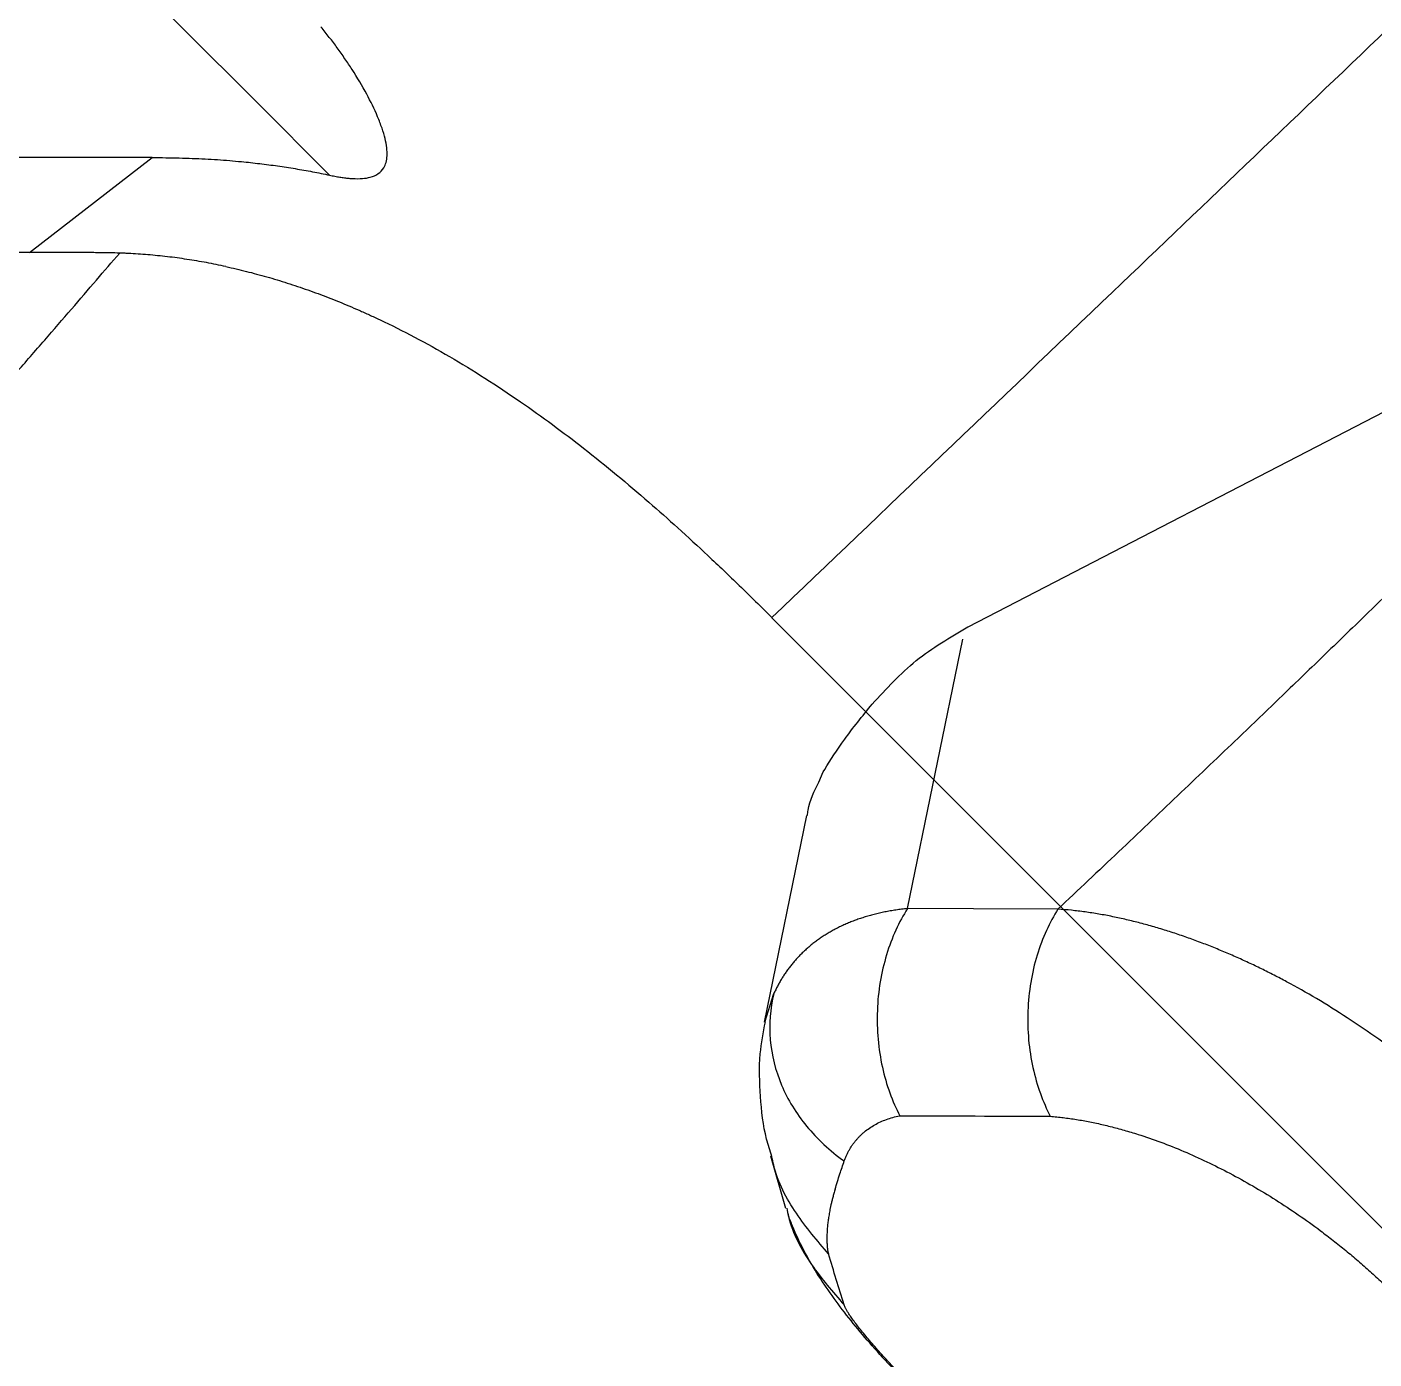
# Model space of a CAD drawing. Header units: inches. Extents: x 0 to 84, y -22 to 124.
# Drawn here: x 64.928 to 68.178, y 75.853 to 79.065 of the extents above; entities that cross this region are included whole.
import ezdxf

# ---------------------------------------------------------------- set-up
doc = ezdxf.new("R2010")
doc.units = ezdxf.units.IN
doc.header["$MEASUREMENT"] = 0
doc.layers.add('1', color=4, linetype='Continuous')

# ---------------------------------------------------------------- blocks, each defined once
blk = doc.blocks.new('2020 HS PILLOW')
at = {"layer": '1', "color": 2}
for p, q in [((-6.3305, -0.1013), (-6.4452, -0.1647)), ((-6.6848, -0.3827), (-6.9647, -0.8072)), ((-6.6841, -0.3831), (-6.7176, -0.4473)), ((-6.6345, -0.8199), (-6.9998, -1.374)), ((-7.0118, -1.4041), (-6.3581, -3.4563))]:
    blk.add_line(p, q, dxfattribs=at)
at = {"layer": '1', "color": 2, "flags": 128}
for points in [[(-6.3769, -1.0757), (-6.5212, -0.9324), (-6.6345, -0.8199)], [(-7.0014, -0.8843), (-7.0115, -0.9091), (-7.0128, -0.9158)]]:
    blk.add_lwpolyline(points, dxfattribs=at)
at = {"layer": '1', "color": 2}
for points, knots in [([(-5.8027, -0.0093), (-5.8297, -0.0097), (-5.8824, -0.0105), (-5.9826, -0.0157), (-6.0994, -0.0281), (-6.2065, -0.0517), (-6.2748, -0.0761), (-6.3056, -0.0893), (-6.3155, -0.0942), (-6.3167, -0.0947)], [0, 0, 0, 0, 0.134155, 0.260922, 0.509099, 0.767284, 0.920658, 0.990549, 1, 1, 1, 1]), ([(-5.8034, -0.0127), (-5.8066, -0.0127), (-5.8131, -0.0127), (-5.8227, -0.0128), (-5.8323, -0.0129), (-5.8418, -0.0131), (-5.8512, -0.0133), (-5.8605, -0.0135), (-5.8698, -0.0138), (-5.879, -0.0141), (-5.8881, -0.0144), (-5.9086, -0.0152), (-5.9394, -0.0168), (-5.9768, -0.0197), (-6.0091, -0.0232), (-6.0301, -0.0264), (-6.0433, -0.0289), (-6.051, -0.0307), (-6.0576, -0.0325), (-6.063, -0.0343), (-6.0657, -0.0356), (-6.067, -0.0362)], [0, 0, 0, 0, 0.02507, 0.049985, 0.074783, 0.099504, 0.124186, 0.148867, 0.173587, 0.198385, 0.223298, 0.248366, 0.368821, 0.491766, 0.615218, 0.740909, 0.792607, 0.844158, 0.895769, 0.947648, 1, 1, 1, 1]), ([(-6.3294, -0.103), (-6.3239, -0.0993), (-6.2827, -0.0719), (-6.193, -0.045), (-6.1086, -0.0391), (-6.067, -0.0362)], [0, 0, 0, 0, 0.072984, 0.542572, 1, 1, 1, 1]), ([(-6.1802, -0.0964), (-6.2218, -0.0997), (-6.306, -0.1063), (-6.3958, -0.1341), (-6.4372, -0.162), (-6.4432, -0.166)], [0, 0, 0, 0, 0.454798, 0.921395, 1, 1, 1, 1]), ([(-6.2796, -0.2181), (-6.2778, -0.2149), (-6.2744, -0.2087), (-6.2695, -0.1999), (-6.2647, -0.192), (-6.2602, -0.1847), (-6.2559, -0.178), (-6.2519, -0.172), (-6.2468, -0.1647), (-6.2408, -0.1564), (-6.2337, -0.147), (-6.2271, -0.139), (-6.22, -0.1309), (-6.2129, -0.1233), (-6.2053, -0.1157), (-6.1982, -0.1092), (-6.1916, -0.1038), (-6.1856, -0.0994), (-6.182, -0.0974), (-6.1802, -0.0964)], [0, 0, 0, 0, 0.048239, 0.094105, 0.137612, 0.178773, 0.217603, 0.254119, 0.288334, 0.355559, 0.417313, 0.487162, 0.539223, 0.617936, 0.695814, 0.772891, 0.849237, 0.924916, 1, 1, 1, 1]), ([(-6.4432, -0.166), (-6.4562, -0.1726), (-6.4996, -0.1944), (-6.5652, -0.248), (-6.6353, -0.3127), (-6.6694, -0.3631), (-6.6841, -0.3847)], [0, 0, 0, 0, 0.1360178, 0.4531227, 0.7648096, 1, 1, 1, 1]), ([(-6.2796, -0.2181), (-6.2856, -0.2294), (-6.2969, -0.2506), (-6.3072, -0.2718), (-6.312, -0.2817)], [0, 0, 0, 0, 0.535521, 1, 1, 1, 1]), ([(-6.7176, -0.4473), (-6.6981, -0.4152), (-6.6735, -0.3865), (-6.6164, -0.3383), (-6.5838, -0.3187), (-6.5132, -0.2898), (-6.4752, -0.2806), (-6.3957, -0.2731), (-6.3542, -0.2747), (-6.312, -0.2817)], [0, 0, 0, 0, 0.25, 0.25, 0.5, 0.5, 0.75, 0.75, 1, 1, 1, 1]), ([(-6.312, -0.2817), (-6.3131, -0.2841), (-6.3154, -0.2891), (-6.3183, -0.2965), (-6.3208, -0.304), (-6.323, -0.3115), (-6.3247, -0.3191), (-6.3261, -0.3268), (-6.3271, -0.3345), (-6.3277, -0.3422), (-6.3279, -0.35), (-6.3278, -0.3579), (-6.327, -0.3681), (-6.3253, -0.3807), (-6.3219, -0.3954), (-6.3171, -0.4101), (-6.311, -0.4247), (-6.3036, -0.4392), (-6.2976, -0.4488), (-6.2946, -0.4535)], [0, 0, 0, 0, 0.043075, 0.086204, 0.129425, 0.172775, 0.216288, 0.260003, 0.303954, 0.348175, 0.392703, 0.437569, 0.482807, 0.568238, 0.653695, 0.73939, 0.825535, 0.912337, 1, 1, 1, 1]), ([(-6.6345, -0.8199), (-6.6375, -0.8162), (-6.6434, -0.8089), (-6.6518, -0.7979), (-6.6599, -0.7868), (-6.6675, -0.7757), (-6.6747, -0.7646), (-6.6815, -0.7534), (-6.6879, -0.7423), (-6.6939, -0.7311), (-6.6996, -0.72), (-6.7048, -0.7089), (-6.7096, -0.6978), (-6.7141, -0.6867), (-6.7182, -0.6756), (-6.7218, -0.6646), (-6.7252, -0.6536), (-6.7281, -0.6426), (-6.7307, -0.6317), (-6.7329, -0.6208), (-6.7347, -0.61), (-6.7362, -0.5992), (-6.7373, -0.5886), (-6.738, -0.5779), (-6.7384, -0.5674), (-6.7385, -0.5569), (-6.7382, -0.5465), (-6.7376, -0.5362), (-6.7367, -0.5259), (-6.7354, -0.5158), (-6.7338, -0.5057), (-6.7319, -0.4957), (-6.7296, -0.4858), (-6.7271, -0.476), (-6.7242, -0.4663), (-6.7211, -0.4568), (-6.7188, -0.4504), (-6.7176, -0.4473)], [0, 0, 0, 0, 0.031376, 0.062576, 0.093602, 0.124453, 0.155132, 0.185639, 0.215975, 0.24614, 0.276136, 0.305964, 0.335624, 0.365117, 0.394446, 0.423609, 0.452609, 0.481447, 0.510123, 0.538639, 0.566995, 0.595193, 0.623235, 0.65112, 0.678851, 0.706428, 0.733853, 0.761126, 0.78825, 0.815225, 0.842053, 0.868735, 0.895272, 0.921665, 0.947917, 0.974028, 1, 1, 1, 1]), ([(-6.6345, -0.8199), (-6.6264, -0.7833), (-6.6122, -0.7442), (-6.5812, -0.6863), (-6.5693, -0.6671), (-6.5428, -0.6299), (-6.5281, -0.6119), (-6.4964, -0.5778), (-6.4795, -0.5617), (-6.4441, -0.5322), (-6.4258, -0.5188), (-6.3697, -0.4829), (-6.3312, -0.4652), (-6.2946, -0.4535)], [0, 0, 0, 0, 0.25, 0.25, 0.375, 0.375, 0.5, 0.5, 0.625, 0.625, 0.75, 0.75, 1, 1, 1, 1]), ([(-6.3769, -1.0757), (-6.3688, -1.0391), (-6.3545, -1.0001), (-6.3236, -0.9422), (-6.3117, -0.923), (-6.2851, -0.8858), (-6.2704, -0.8678), (-6.2387, -0.8337), (-6.2218, -0.8177), (-6.1864, -0.7882), (-6.168, -0.7747), (-6.1119, -0.7389), (-6.0734, -0.7212), (-6.0368, -0.7096)], [0, 0, 0, 0, 0.25, 0.25, 0.375, 0.375, 0.5, 0.5, 0.625, 0.625, 0.75, 0.75, 1, 1, 1, 1]), ([(-6.0368, -0.7096), (-6.0328, -0.7129), (-6.0248, -0.7196), (-6.0123, -0.7295), (-5.9996, -0.7392), (-5.9866, -0.7488), (-5.9733, -0.7582), (-5.9597, -0.7675), (-5.9458, -0.7766), (-5.9315, -0.7856), (-5.917, -0.7945), (-5.9022, -0.8032), (-5.8871, -0.8118), (-5.8717, -0.8202), (-5.8277, -0.8433), (-5.7511, -0.8785), (-5.6348, -0.9199), (-5.5113, -0.9529), (-5.412, -0.9712), (-5.3425, -0.9804), (-5.304, -0.9847), (-5.2654, -0.9881), (-5.2268, -0.9906), (-5.1881, -0.9923), (-5.1493, -0.9932), (-5.1234, -0.993), (-5.1105, -0.9929)], [0, 0, 0, 0, 0.019849, 0.039658, 0.059434, 0.079184, 0.098913, 0.118627, 0.138334, 0.158039, 0.177748, 0.197468, 0.217205, 0.236965, 0.256754, 0.383221, 0.508368, 0.63284, 0.755204, 0.790767, 0.826041, 0.861081, 0.895941, 0.930676, 0.965344, 1, 1, 1, 1]), ([(-6.9637, -0.8079), (-6.9664, -0.8113), (-6.9855, -0.8353), (-6.994, -0.8617), (-7.0014, -0.8843)], [0, 0, 0, 0, 0.141502, 1, 1, 1, 1]), ([(-7.0128, -0.9158), (-7.0191, -0.9426), (-7.0316, -0.9958), (-7.0396, -1.0713), (-7.0435, -1.1087)], [0, 0, 0, 0, 0.504529, 1, 1, 1, 1]), ([(-5.1101, -1.442), (-5.118, -1.4421), (-5.1338, -1.4422), (-5.1576, -1.4422), (-5.1816, -1.4419), (-5.2059, -1.4413), (-5.2304, -1.4405), (-5.2552, -1.4395), (-5.2801, -1.4383), (-5.3053, -1.4367), (-5.3306, -1.435), (-5.3561, -1.433), (-5.3819, -1.4308), (-5.4077, -1.4283), (-5.4337, -1.4255), (-5.4598, -1.4225), (-5.4861, -1.4193), (-5.5358, -1.4127), (-5.6072, -1.4018), (-5.6976, -1.3846), (-5.7829, -1.365), (-5.848, -1.3469), (-5.8957, -1.332), (-5.9282, -1.3211), (-5.9607, -1.3096), (-5.9932, -1.2974), (-6.0255, -1.2845), (-6.0576, -1.2709), (-6.0895, -1.2566), (-6.121, -1.2416), (-6.1522, -1.2259), (-6.1828, -1.2095), (-6.2129, -1.1925), (-6.2423, -1.1747), (-6.271, -1.1563), (-6.299, -1.1372), (-6.326, -1.1173), (-6.3522, -1.0969), (-6.3687, -1.0828), (-6.3769, -1.0757)], [0, 0, 0, 0, 0.015046, 0.030262, 0.045649, 0.061207, 0.076938, 0.092841, 0.108917, 0.125166, 0.141587, 0.158181, 0.174947, 0.191885, 0.208994, 0.226272, 0.243719, 0.261334, 0.325871, 0.38892, 0.450368, 0.510128, 0.535099, 0.560601, 0.586626, 0.613167, 0.640216, 0.667762, 0.695796, 0.724306, 0.75328, 0.782703, 0.812563, 0.842844, 0.873531, 0.904607, 0.936056, 0.967859, 1, 1, 1, 1]), ([(-6.3461, -3.4261), (-6.346, -3.3869), (-6.3457, -3.3087), (-6.3455, -3.1913), (-6.3455, -3.0739), (-6.3457, -2.9566), (-6.3462, -2.8392), (-6.3468, -2.7218), (-6.3476, -2.6045), (-6.3487, -2.4871), (-6.3499, -2.3698), (-6.3515, -2.2421), (-6.3534, -2.105), (-6.3558, -1.9584), (-6.3585, -1.8119), (-6.3619, -1.6502), (-6.3661, -1.4717), (-6.3712, -1.2755), (-6.375, -1.1429), (-6.3769, -1.0757)], [0, 0, 0, 0, 0.050086, 0.100152, 0.150197, 0.200224, 0.250231, 0.30022, 0.350192, 0.400146, 0.450084, 0.500006, 0.563112, 0.625003, 0.68697, 0.750001, 0.831127, 0.914459, 1, 1, 1, 1]), ([(-7.0435, -1.1085), (-7.0456, -1.1585), (-7.0499, -1.258), (-7.0245, -1.3554), (-7.0119, -1.4038)], [0, 0, 0, 0, 0.502463, 1, 1, 1, 1])]:
    blk.add_open_spline(points, degree=3, knots=knots, dxfattribs=at)
for points in [[(-6.067, -0.0362), (-6.1047, -0.0559), (-6.1425, -0.0759), (-6.1802, -0.0964)], [(-6.2946, -0.4535), (-6.2086, -0.5388), (-6.1227, -0.6242), (-6.0368, -0.7096)]]:
    blk.add_open_spline(points, degree=3, dxfattribs=at)
blk = doc.blocks.new('2020 RELAY')
at = {"layer": '1', "color": 3, "linetype": 'Continuous', "lineweight": 25}
for p, q in [((65.2303, 78.2505), (55.1061, 78.2505)), ((64.9345, 78.0212), (65.2303, 78.2505)), ((64.9345, 78.0213), (55.6724, 78.0213)), ((69.1047, 74.7615), (66.7253, 77.1408))]:
    blk.add_line(p, q, dxfattribs=at)
for points, knots in [([(66.7254, 77.1409), (66.9993, 77.4026), (67.7297, 78.1004), (68.6995, 79.0276), (69.6353, 79.922), (70.3544, 80.6094), (70.8339, 81.0676), (71.0737, 81.2967)], [0, 0, 0, 0, 0.188931, 0.503809, 0.669205, 0.834607, 1, 1, 1, 1]), ([(63.3975, 80.4689), (63.4212, 80.4455), (63.4446, 80.4218), (63.4916, 80.3746), (63.5152, 80.3511), (63.5859, 80.2805), (63.633, 80.2334), (63.7743, 80.0921), (63.8685, 79.9979), (64.1511, 79.7153), (64.3395, 79.5269), (64.9047, 78.9616), (65.2815, 78.5848), (65.6583, 78.208)], [0, 0, 0, 0, 0.03125, 0.03125, 0.0625, 0.0625, 0.125, 0.125, 0.25, 0.25, 0.5, 0.5, 1, 1, 1, 1]), ([(65.6583, 78.208), (65.6626, 78.2071), (65.6707, 78.2055), (65.6827, 78.2034), (65.6939, 78.2017), (65.7044, 78.2005), (65.719, 78.1995), (65.7365, 78.1994), (65.7576, 78.2025), (65.7761, 78.2106), (65.7889, 78.2238), (65.7954, 78.2391), (65.7976, 78.2557), (65.7966, 78.2751), (65.7923, 78.2973), (65.7847, 78.3224), (65.7707, 78.3586), (65.7472, 78.4064), (65.7197, 78.4524), (65.6953, 78.4891), (65.6769, 78.515), (65.6577, 78.5406), (65.6443, 78.5572), (65.6375, 78.5655)], [0, 0, 0, 0, 0.022678, 0.043977, 0.063922, 0.082541, 0.099867, 0.141195, 0.175231, 0.213562, 0.25033, 0.278625, 0.310955, 0.34865, 0.392555, 0.443208, 0.500961, 0.617484, 0.750713, 0.812172, 0.874173, 0.936765, 1, 1, 1, 1]), ([(65.2302, 78.2505), (65.2412, 78.2504), (65.263, 78.2503), (65.2952, 78.2497), (65.3268, 78.2487), (65.3576, 78.2473), (65.3877, 78.2455), (65.417, 78.2434), (65.451, 78.2403), (65.4895, 78.2361), (65.5327, 78.2305), (65.5752, 78.2239), (65.617, 78.2166), (65.6446, 78.2109), (65.6583, 78.208)], [0, 0, 0, 0, 0.076479, 0.151307, 0.224492, 0.296043, 0.365975, 0.434301, 0.501035, 0.603193, 0.704121, 0.803866, 0.902475, 1, 1, 1, 1]), ([(64.9018, 77.7309), (64.9249, 77.7574), (64.9695, 77.8087), (65.0342, 77.8835), (65.0945, 77.9534), (65.1332, 77.9986), (65.1518, 78.0203)], [0, 0, 0, 0, 0.276778, 0.535665, 0.776717, 1, 1, 1, 1]), ([(65.0981, 78.0211), (65.0924, 78.0211), (65.0806, 78.0212), (65.0542, 78.0213), (65.0053, 78.0213), (64.9625, 78.0213), (64.9343, 78.0212)], [0, 0, 0, 0, 0.10415, 0.216783, 0.483513, 1, 1, 1, 1]), ([(65.1518, 78.0201), (65.1438, 78.0203), (65.1259, 78.0208), (65.108, 78.021), (65.0981, 78.0211)], [0, 0, 0, 0, 0.449867, 1, 1, 1, 1]), ([(65.4082, 77.9876), (65.4004, 77.9893), (65.3847, 77.9926), (65.3613, 77.9971), (65.3377, 78.0013), (65.3142, 78.005), (65.2906, 78.0084), (65.267, 78.0114), (65.2434, 78.0139), (65.2198, 78.0161), (65.1961, 78.0179), (65.1772, 78.019), (65.1624, 78.0197), (65.1555, 78.0199), (65.1518, 78.0201)], [0, 0, 0, 0, 0.0926414, 0.1850925, 0.2773727, 0.3695017, 0.4615002, 0.55339, 0.6451938, 0.7369349, 0.8286354, 0.9203158, 0.9569318, 1, 1, 1, 1]), ([(65.4082, 77.9876), (65.4164, 77.9858), (65.4329, 77.9821), (65.4575, 77.9761), (65.4822, 77.9697), (65.5069, 77.9629), (65.5315, 77.9556), (65.5562, 77.9479), (65.581, 77.9398), (65.6057, 77.9313), (65.6304, 77.9223), (65.6552, 77.9129), (65.6799, 77.9031), (65.7047, 77.8929), (65.7295, 77.8822), (65.7543, 77.8711), (65.7992, 77.8503), (65.8643, 77.8177), (65.9491, 77.7706), (66.0343, 77.7185), (66.1431, 77.6462), (66.2762, 77.5476), (66.4012, 77.444), (66.5, 77.3564), (66.5727, 77.2893), (66.6484, 77.2172), (66.6993, 77.1668), (66.7254, 77.1409)], [0, 0, 0, 0, 0.015907, 0.031885, 0.047937, 0.064068, 0.080281, 0.09658, 0.112967, 0.129447, 0.146023, 0.162698, 0.179474, 0.196356, 0.213346, 0.230448, 0.247665, 0.306971, 0.368015, 0.430883, 0.495658, 0.614978, 0.743612, 0.802299, 0.864603, 0.930509, 1, 1, 1, 1])]:
    blk.add_open_spline(points, degree=3, knots=knots, dxfattribs=at)
at = {"layer": '1', "color": 3, "xscale": -1, "rotation": 135.0000000000002}
blk.add_blockref('2020 HS PILLOW', (71.164, 71.168), dxfattribs=at)

msp = doc.modelspace()

# ---------------------------------------------------------------- block references
msp.add_blockref('2020 RELAY', (0, 0.5))

doc.saveas('drawing.dxf')
